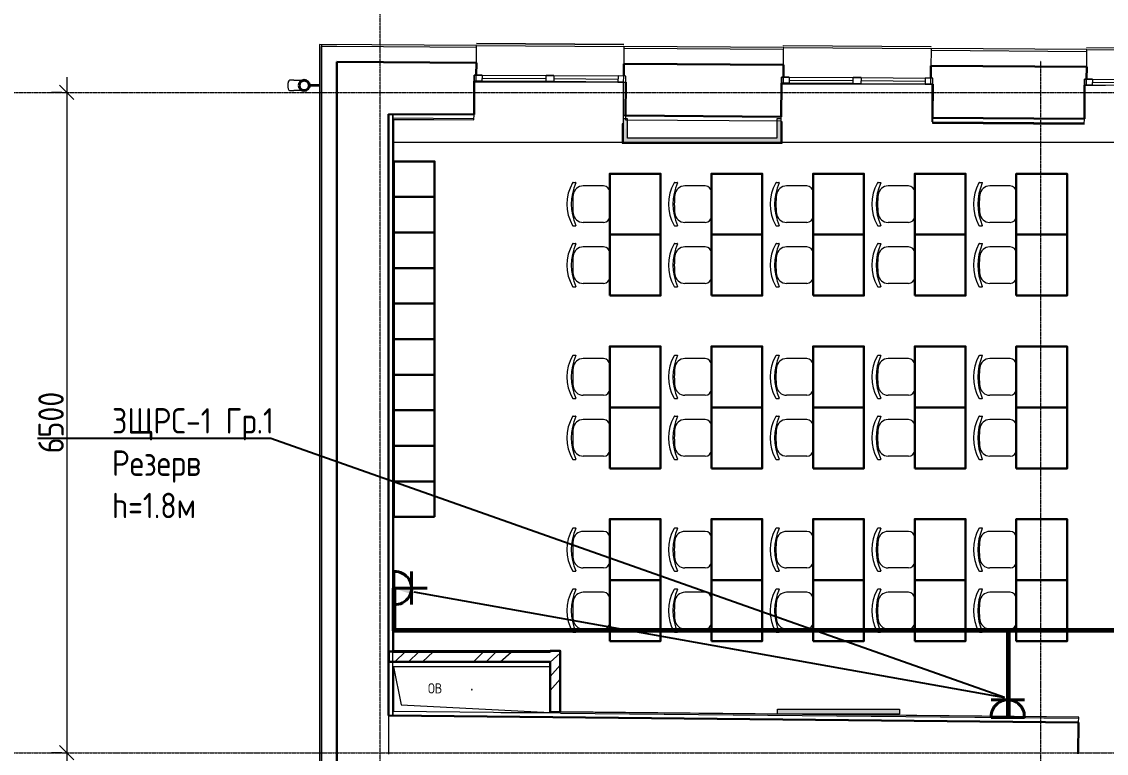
# Model space of a CAD drawing. Header units: millimetres. Extents: x -32 to 417638015, y -35 to 175284279.
# Drawn here: x 417121871 to 417132542, y 175268239 to 175275440 of the extents above; entities that cross this region are included whole.
import ezdxf
from ezdxf import colors
from ezdxf.entities.mleader import LeaderData, LeaderLine
from ezdxf.math import Vec2, Vec3

# ---------------------------------------------------------------- set-up
doc = ezdxf.new("R2010")
doc.units = ezdxf.units.MM
doc.linetypes.add('ADSK_Линия сетки', pattern=[25, 20, -2.5, 0, -2.5])
for name, color, linetype, lineweight in [('_ Окна', 7, 'Continuous', 9), ('_ЭМ_гофра', 5, 'Continuous', 60), ('_ЭМ_ТХобщее_слой', 7, 'Continuous', 30), ('Аннотация', 7, 'Continuous', 18), ('Обобщенные модели', 7, 'Continuous', 18), ('Окна', 7, 'Continuous', 9), ('Оси', 253, 'Continuous', 9), ('Перекрытие', 7, 'Continuous', 18), ('Размеры', 7, 'Continuous', 9), ('Стены внутренние', 7, 'Continuous', 18), ('Стены наружные', 7, 'Continuous', 18), ('Стены несущие', 7, 'Continuous', 30), ('Стены отделка', 7, 'Continuous', 30), ('Стены штриховка', 7, 'Continuous', 9), ('ТХ', 5, 'Continuous', 0), ('ШТРИХОВКА', 252, 'Continuous', 15), ('ЭМ', 5, 'Continuous', 40)]:
    doc.layers.add(name, color=color, linetype=linetype, lineweight=lineweight)
doc.layers.add('_ЭМ_Надписи', color=7, linetype='Continuous')
doc.layers.add('ЭОМ_Лотки рабочие', color=5, linetype='Continuous')
doc.styles.add('GOST Common_1', font='GOST_Common.ttf', dxfattribs={"width": 0.9, "height": 250})
doc.styles.add('GOST Common_4', font='GOST_Common.ttf', dxfattribs={"width": 0.9, "height": 199.9999999999999})
doc.styles.add('ЭОМ', font='isocpeur.ttf', dxfattribs={"width": 0.85, "height": 250})
doc.dimstyles.new('ADSK_Основной_2_5_мм', dxfattribs={"dimscale": 304.8, "dimtxt": 251.4287490705518, "dimasz": 0.4639107611548557, "dimexe": 0.4921259842519685, "dimexo": 0.4921259842519685, "dimgap": 0.09842519685039369, "dimtad": 1, "dimrnd": 0.01, "dimdsep": 46, "dimtxsty": 'GOST Common_1', "dimblk1": 'OBLIQUE', "dimblk2": 'OBLIQUE', "dimsah": 1, "dimcen": 0.09, "dimdle": 0.4921259842519685, "dimazin": 2, "dimtfac": 1, "dimtdec": 4, "dimtix": 1, "dimtmove": 0, "dimatfit": 3, "dimfxl": 1, "dimtvp": 1, "dimtolj": 1, "dimtzin": 0, "dimlwd": 20, "dimlwe": 20, "dimarcsym": 2})
pattern_1 = [(45, (507.3426762534655, 158.9018102923892), (-381.6608851454391, 381.6608851454391), []), (45, (642.280676253431, 158.9018102923892), (0, 763.3217702908781), []), (45, (372.4046762534417, 158.9018102923892), (0, 763.3217702908781), [])]

# ---------------------------------------------------------------- blocks, each defined once
blk = doc.blocks.new('_Oblique')
at = {"color": 0, "linetype": 'ByBlock', "lineweight": -2}
blk.add_line((-0.5, -0.5), (0.5, 0.5), dxfattribs=at)
blk = doc.blocks.new('*D204')
at = {"layer": 'Defpoints', "color": 0, "transparency": 16777216}
for p in [(-8976.636025933029, 43203.90181029202), (-9076.620924792747, 36703.90181029201), (-8976.636025933029, 36703.90181029201)]:
    blk.add_point(p, dxfattribs=at)
at = {"layer": 'Размеры', "color": 0, "lineweight": 20, "transparency": 16777216}
for p, q in [((-9076.620924792749, 43353.90181029202), (-9076.620924792747, 36553.90181029201)), ((-9126.636025933029, 43203.90181029202), (-9226.620924792749, 43203.90181029202)), ((-9126.636025933029, 36703.90181029201), (-9226.620924792747, 36703.90181029201))]:
    blk.add_line(p, q, dxfattribs=at)
at = {"layer": 'Размеры', "color": 0, "lineweight": 20, "transparency": 16777216, "xscale": 141.4, "yscale": 141.4, "zscale": 141.4}
for p, rotation in [((-9076.620924792749, 43203.90181029202), 90), ((-9076.620924792747, 36703.90181029201), 270)]:
    blk.add_blockref('_Oblique', p, dxfattribs=dict(at, rotation=rotation))
at = {"layer": 'Размеры', "color": 0, "lineweight": 20, "transparency": 16777216, "insert": (-9231.620924792736, 39953.90181029201), "char_height": 250, "width": 756.8431497445762, "attachment_point": 5, "rotation": 90, "style": 'GOST Common_1'}
blk.add_mtext('\\A1;6500', dxfattribs=at)
blk = doc.blocks.new('*D205')
at = {"layer": 'Defpoints', "color": 0, "transparency": 16777216}
for p in [(-8976.636025933029, 36703.90181029201), (-9076.620924792805, 20403.90181029199), (-8976.636025933087, 20403.90181029199)]:
    blk.add_point(p, dxfattribs=at)
at = {"layer": 'Размеры', "color": 0, "lineweight": 20, "transparency": 16777216}
for p, q in [((-9076.62092479281, 36853.90181029201), (-9076.620924792805, 20253.90181029199)), ((-9126.636025933029, 36703.90181029201), (-9226.62092479281, 36703.90181029201)), ((-9126.636025933087, 20403.90181029199), (-9226.620924792805, 20403.90181029199))]:
    blk.add_line(p, q, dxfattribs=at)
at = {"layer": 'Размеры', "color": 0, "lineweight": 20, "transparency": 16777216, "xscale": 141.4, "yscale": 141.4, "zscale": 141.4}
for p, rotation in [((-9076.62092479281, 36703.90181029201), 90), ((-9076.620924792805, 20403.90181029199), 270)]:
    blk.add_blockref('_Oblique', p, dxfattribs=dict(at, rotation=rotation))
at = {"layer": 'Размеры', "color": 0, "lineweight": 20, "transparency": 16777216, "insert": (-9231.620924792798, 28553.901810292), "char_height": 250, "width": 889.8020814564612, "attachment_point": 5, "rotation": 90, "style": 'GOST Common_1'}
blk.add_mtext('\\A1;16300', dxfattribs=at)
blk = doc.blocks.new('Стул ученич штабелир №5-7')
at = {"color": 0, "linetype": 'ByBlock', "lineweight": -2}
for p, q in [((-120.064222017827, -6.874120663269423e-05), (120.064222017827, 6.874120663269423e-05)), ((-120.0642220180016, -6.874130849610083e-05), (120.0642220177106, 6.874110476928763e-05)), ((-179.935777982173, -59.99993125879337), (-179.935777982173, -260.3112319844695)), ((-179.9357779823476, -59.99993125888795), (-179.9357779823476, -260.3112319845714)), ((180.064222017827, -59.99993125879337), (180.064222017827, -260.3112319844695)), ((180.0642220177106, -59.99993125888795), (180.0642220177106, -260.3112319845714)), ((-213.4357779821148, -359.0004116515302), (-213.4357779821148, -337.3406056039639)), ((-213.4357779822894, -359.0004116516247), (-213.4357779822894, -337.3406056040585)), ((213.564222017827, -359.0004116515302), (213.564222017827, -337.3406056039639)), ((213.5642220176524, -359.0004116516247), (213.5642220176524, -337.3406056040585))]:
    blk.add_line(p, q, dxfattribs=at)
for centre, radius, start, end in [((-119.9357779822312, -59.99993125879337), 60.00000000000227, 90, 180), ((-119.9357779823476, -59.99993125885157), 59.99999999995964, 90, 180), ((120.0642220178852, -59.99993125879337), 60.00000000000227, 0, 90), ((120.0642220177106, -59.99993125885157), 59.99999999995964, 0, 90), ((-79.93577798217302, -260.3112319844549), 100.0000000000176, 180, 264.2584419996841), ((-79.93577798234764, -260.3112319845568), 100.0000000000176, 180, 264.2584419996841), ((80.06422201782698, -260.3112319844549), 100.0000000000176, 275.7415580003159, 0), ((80.06422201765236, -260.3112319845568), 100.0000000000176, 275.7415580003159, 0), ((-210.435777982173, -337.3406056039494), 2.999999999983853, 63.89783268162118, 180), ((-210.4357779823476, -337.340605604044), 2.999999999983853, 63.89783268162118, 180), ((-203.435777982173, -359.0004116515447), 9.999999999989248, 180, 238.068250632605), ((-203.4357779823476, -359.0004116516466), 9.999999999989248, 180, 238.068250632605), ((0.06422201782697812, 142.3201924452005), 520.8201237039044, 246.3195110063149, 293.6804889936851), ((0.06422201765235513, 142.3201924450987), 520.8201237039044, 246.3195110063149, 293.6804889936851), ((0.06422201782697812, 9.04909030158342), 430.5490215606072, 240.9916647866204, 299.0083352133797), ((0.06422201765235513, 9.049090301488832), 430.5490215606072, 240.9916647866204, 299.0083352133797), ((0.06422201782697812, 435.5341415462426), 800.3966485555333, 263.2469772545854, 276.7530227454146), ((0.06422201765235513, 435.5341415461407), 800.3966485555333, 263.2469772545854, 276.7530227454146), ((203.564222017827, -359.0004116515447), 9.999999999989248, 301.931749367395, 0), ((203.5642220176524, -359.0004116516466), 9.999999999989248, 301.931749367395, 0), ((210.564222017827, -337.3406056039494), 2.999999999983853, 0, 116.1021673183788), ((210.5642220176524, -337.340605604044), 2.999999999983853, 0, 116.1021673183788)]:
    blk.add_arc(centre, radius, start, end, dxfattribs=at)
blk = doc.blocks.new('ТХ 3 этаж')
at = {"lineweight": 0}
h = blk.add_hatch(color=8, dxfattribs=at)
h.dxf.hatch_style = 1
h.paths.add_polyline_path([(6126.180220276059, 37015.87015371228), (6126.180220276059, 36965.87015371228), (4926.180220276059, 36965.87015371228), (4926.180220276059, 37015.87015371228)])
at = {"color": 8}
for points in [[(3276.180220276059, 41684.65190903097), (3276.180220276059, 42284.65190903097), (3776.180220276176, 42284.65190903097), (3776.180220276176, 41684.65190903097)], [(4276.180220276059, 41684.65190903097), (4276.180220276059, 42284.65190903097), (4776.180220276176, 42284.65190903097), (4776.180220276176, 41684.65190903097)], [(5276.180220276059, 41684.65190903097), (5276.180220276059, 42284.65190903097), (5776.180220276176, 42284.65190903097), (5776.180220276176, 41684.65190903097)], [(6276.180220276525, 41684.65190903097), (6276.180220276525, 42284.65190903097), (6776.180220276641, 42284.65190903097), (6776.180220276641, 41684.65190903097)], [(7276.180220276525, 41684.65190903097), (7276.180220276525, 42284.65190903097), (7776.180220276641, 42284.65190903097), (7776.180220276641, 41684.65190903097)], [(3276.180220276059, 41084.65190903051), (3276.180220276059, 41684.65190903051), (3776.180220276176, 41684.65190903051), (3776.180220276176, 41084.65190903051)], [(4276.180220276059, 41084.65190903051), (4276.180220276059, 41684.65190903051), (4776.180220276176, 41684.65190903051), (4776.180220276176, 41084.65190903051)], [(5276.180220276059, 41084.65190903051), (5276.180220276059, 41684.65190903051), (5776.180220276176, 41684.65190903051), (5776.180220276176, 41084.65190903051)], [(6276.180220276525, 41084.65190903051), (6276.180220276525, 41684.65190903051), (6776.180220276641, 41684.65190903051), (6776.180220276641, 41084.65190903051)], [(7276.180220276525, 41084.65190903051), (7276.180220276525, 41684.65190903051), (7776.180220276641, 41684.65190903051), (7776.180220276641, 41084.65190903051)], [(3276.180220276059, 39984.65190903051), (3276.180220276059, 40584.65190903051), (3776.180220276176, 40584.65190903051), (3776.180220276176, 39984.65190903051)], [(4276.180220276059, 39984.65190903051), (4276.180220276059, 40584.65190903051), (4776.180220276176, 40584.65190903051), (4776.180220276176, 39984.65190903051)], [(5276.180220276059, 39984.65190903051), (5276.180220276059, 40584.65190903051), (5776.180220276176, 40584.65190903051), (5776.180220276176, 39984.65190903051)], [(6276.180220276525, 39984.65190903051), (6276.180220276525, 40584.65190903051), (6776.180220276641, 40584.65190903051), (6776.180220276641, 39984.65190903051)], [(7276.180220276525, 39984.65190903051), (7276.180220276525, 40584.65190903051), (7776.180220276641, 40584.65190903051), (7776.180220276641, 39984.65190903051)], [(3276.180220276059, 39384.65190903004), (3276.180220276059, 39984.65190903004), (3776.180220276176, 39984.65190903004), (3776.180220276176, 39384.65190903004)], [(4276.180220276059, 39384.65190903004), (4276.180220276059, 39984.65190903004), (4776.180220276176, 39984.65190903004), (4776.180220276176, 39384.65190903004)], [(5276.180220276059, 39384.65190903004), (5276.180220276059, 39984.65190903004), (5776.180220276176, 39984.65190903004), (5776.180220276176, 39384.65190903004)], [(6276.180220276525, 39384.65190903004), (6276.180220276525, 39984.65190903004), (6776.180220276641, 39984.65190903004), (6776.180220276641, 39384.65190903004)], [(7276.180220276525, 39384.65190903004), (7276.180220276525, 39984.65190903004), (7776.180220276641, 39984.65190903004), (7776.180220276641, 39384.65190903004)], [(3276.180220276059, 38284.65190903004), (3276.180220276059, 38884.65190903004), (3776.180220276176, 38884.65190903004), (3776.180220276176, 38284.65190903004)], [(4276.180220276059, 38284.65190903004), (4276.180220276059, 38884.65190903004), (4776.180220276176, 38884.65190903004), (4776.180220276176, 38284.65190903004)], [(5276.180220276059, 38284.65190903004), (5276.180220276059, 38884.65190903004), (5776.180220276176, 38884.65190903004), (5776.180220276176, 38284.65190903004)], [(6276.180220276525, 38284.65190903004), (6276.180220276525, 38884.65190903004), (6776.180220276641, 38884.65190903004), (6776.180220276641, 38284.65190903004)], [(7276.180220276525, 38284.65190903004), (7276.180220276525, 38884.65190903004), (7776.180220276641, 38884.65190903004), (7776.180220276641, 38284.65190903004)], [(3276.180220276059, 37684.65190902958), (3276.180220276059, 38284.65190902958), (3776.180220276176, 38284.65190902958), (3776.180220276176, 37684.65190902958)], [(4276.180220276059, 37684.65190902958), (4276.180220276059, 38284.65190902958), (4776.180220276176, 38284.65190902958), (4776.180220276176, 37684.65190902958)], [(5276.180220276059, 37684.65190902958), (5276.180220276059, 38284.65190902958), (5776.180220276176, 38284.65190902958), (5776.180220276176, 37684.65190902958)], [(6276.180220276525, 37684.65190902958), (6276.180220276525, 38284.65190902958), (6776.180220276641, 38284.65190902958), (6776.180220276641, 37684.65190902958)], [(7276.180220276525, 37684.65190902958), (7276.180220276525, 38284.65190902958), (7776.180220276641, 38284.65190902958), (7776.180220276641, 37684.65190902958)]]:
    blk.add_lwpolyline(points, close=True, dxfattribs=at)
for points in [[(1552.450251941103, 41705.80376737192), (1552.450251941103, 42055.80376737192), (1152.450251941103, 42055.80376737192), (1152.450251941103, 41705.80376737192), (1552.450251941103, 41705.80376737192)], [(1552.450251941103, 41355.80376737192), (1552.450251941103, 41705.80376737192), (1152.450251941103, 41705.80376737192), (1152.450251941103, 41355.80376737192), (1552.450251941103, 41355.80376737192)], [(1552.450251941103, 41005.80376737192), (1552.450251941103, 41355.80376737192), (1152.450251941103, 41355.80376737192), (1152.450251941103, 41005.80376737192), (1552.450251941103, 41005.80376737192)], [(1552.450251941103, 40655.80376737192), (1552.450251941103, 41005.80376737192), (1152.450251941103, 41005.80376737192), (1152.450251941103, 40655.80376737192), (1552.450251941103, 40655.80376737192)], [(1552.450251941103, 40305.80376737192), (1552.450251941103, 40655.80376737192), (1152.450251941103, 40655.80376737192), (1152.450251941103, 40305.80376737192), (1552.450251941103, 40305.80376737192)], [(1552.450251941103, 39955.80376737192), (1552.450251941103, 40305.80376737192), (1152.450251941103, 40305.80376737192), (1152.450251941103, 39955.80376737192), (1552.450251941103, 39955.80376737192)], [(1552.450251941103, 39605.80376737192), (1552.450251941103, 39955.80376737192), (1152.450251941103, 39955.80376737192), (1152.450251941103, 39605.80376737192), (1552.450251941103, 39605.80376737192)], [(1552.450251941103, 39255.80376737192), (1552.450251941103, 39605.80376737192), (1152.450251941103, 39605.80376737192), (1152.450251941103, 39255.80376737192), (1552.450251941103, 39255.80376737192)], [(1552.450251941103, 38905.80376737192), (1552.450251941103, 39255.80376737192), (1152.450251941103, 39255.80376737192), (1152.450251941103, 38905.80376737192), (1552.450251941103, 38905.80376737192)]]:
    blk.add_lwpolyline(points, dxfattribs=at)
at = {"color": 8, "lineweight": 0}
blk.add_lwpolyline([(6126.180220276059, 37015.87015371228), (6126.180220276059, 36965.87015371228), (4926.180220276059, 36965.87015371228), (4926.180220276059, 37015.87015371228), (6126.180220276059, 37015.87015371228)], dxfattribs=at)
at = {"layer": 'ТХ', "color": 8, "lineweight": 0, "rotation": 270}
for p in [(3276.180220276059, 41984.65190903097), (4276.180220276059, 41984.65190903097), (5276.180220276525, 41984.65190903097), (6276.180220276525, 41984.65190903097), (7276.180220276525, 41984.65190903097), (3276.180220276059, 41384.65190903051), (4276.180220276059, 41384.65190903051), (5276.180220276525, 41384.65190903051), (6276.180220276525, 41384.65190903051), (7276.180220276525, 41384.65190903051), (3276.180220276059, 40284.65190903051), (4276.180220276059, 40284.65190903051), (5276.180220276525, 40284.65190903051), (6276.180220276525, 40284.65190903051), (7276.180220276525, 40284.65190903051), (3276.180220276059, 39684.65190903004), (4276.180220276059, 39684.65190903004), (5276.180220276525, 39684.65190903004), (6276.180220276525, 39684.65190903004), (7276.180220276525, 39684.65190903004), (3276.180220276059, 38584.65190903004), (4276.180220276059, 38584.65190903004), (5276.180220276525, 38584.65190903004), (6276.180220276525, 38584.65190903004), (7276.180220276525, 38584.65190903004), (3276.180220276059, 37984.65190902911), (4276.180220276059, 37984.65190902911), (5276.180220276525, 37984.65190902911), (6276.180220276525, 37984.65190902911), (7276.180220276525, 37984.65190902911)]:
    blk.add_blockref('Стул ученич штабелир №5-7', p, dxfattribs=at)
blk = doc.blocks.new('_ЭМ_ТХ2_3 этаж_нов')
at = {"lineweight": 0}
h = blk.add_hatch(color=8, dxfattribs=at)
h.dxf.hatch_style = 1
h.paths.add_polyline_path([(5108.376937113761, 36980.51052176907), (5108.376937113761, 36930.51052176907), (3908.376937113761, 36930.51052176907), (3908.376937113761, 36980.51052176907)])
at = {"color": 8}
for points in [[(534.6469687788074, 42020.44413542872), (534.6469687788076, 42370.44413542872), (134.6469687788076, 42370.44413542872), (134.6469687788073, 42020.44413542872), (534.6469687788074, 42020.44413542872)], [(534.646968778807, 41670.44413542872), (534.6469687788074, 42020.44413542872), (134.6469687788073, 42020.44413542872), (134.646968778807, 41670.44413542872), (534.646968778807, 41670.44413542872)], [(534.6469687788068, 41320.44413542872), (534.646968778807, 41670.44413542872), (134.646968778807, 41670.44413542872), (134.6469687788068, 41320.44413542872), (534.6469687788068, 41320.44413542872)], [(534.6469687788065, 40970.44413542872), (534.6469687788068, 41320.44413542872), (134.6469687788068, 41320.44413542872), (134.6469687788065, 40970.44413542872), (534.6469687788065, 40970.44413542872)], [(534.6469687788062, 40620.44413542872), (534.6469687788065, 40970.44413542872), (134.6469687788065, 40970.44413542872), (134.6469687788062, 40620.44413542872), (534.6469687788062, 40620.44413542872)], [(534.646968778806, 40270.44413542872), (534.6469687788062, 40620.44413542872), (134.6469687788062, 40620.44413542872), (134.646968778806, 40270.44413542872), (534.646968778806, 40270.44413542872)], [(534.6469687788057, 39920.44413542872), (534.646968778806, 40270.44413542872), (134.646968778806, 40270.44413542872), (134.6469687788057, 39920.44413542872), (534.6469687788057, 39920.44413542872)], [(534.6469687788054, 39570.44413542872), (534.6469687788057, 39920.44413542872), (134.6469687788057, 39920.44413542872), (134.6469687788054, 39570.44413542872), (534.6469687788054, 39570.44413542872)], [(534.6469687788051, 39220.44413542872), (534.6469687788054, 39570.44413542872), (134.6469687788054, 39570.44413542872), (134.6469687788052, 39220.44413542872), (534.6469687788051, 39220.44413542872)], [(534.6469687788049, 38870.44413542872), (534.6469687788051, 39220.44413542872), (134.6469687788052, 39220.44413542872), (134.6469687788049, 38870.44413542872), (534.6469687788049, 38870.44413542872)]]:
    blk.add_lwpolyline(points, dxfattribs=at)
for points in [[(2258.376937113761, 41649.29227708775), (2258.376937113761, 42249.29227708775), (2758.376937113862, 42249.29227708775), (2758.376937113862, 41649.29227708775)], [(3258.376937113761, 41649.29227708775), (3258.376937113761, 42249.29227708775), (3758.376937113862, 42249.29227708775), (3758.376937113862, 41649.29227708775)], [(4258.376937113761, 41649.29227708775), (4258.376937113761, 42249.29227708775), (4758.376937113862, 42249.29227708775), (4758.376937113862, 41649.29227708775)], [(5258.376937114226, 41649.29227708775), (5258.376937114226, 42249.29227708775), (5758.376937114328, 42249.29227708775), (5758.376937114328, 41649.29227708775)], [(6258.376937114226, 41649.29227708775), (6258.376937114226, 42249.29227708775), (6758.376937114328, 42249.29227708775), (6758.376937114328, 41649.29227708775)], [(2258.376937113761, 41049.29227708728), (2258.376937113761, 41649.29227708728), (2758.376937113862, 41649.29227708728), (2758.376937113862, 41049.29227708728)], [(3258.376937113761, 41049.29227708728), (3258.376937113761, 41649.29227708728), (3758.376937113862, 41649.29227708728), (3758.376937113862, 41049.29227708728)], [(4258.376937113761, 41049.29227708728), (4258.376937113761, 41649.29227708728), (4758.376937113862, 41649.29227708728), (4758.376937113862, 41049.29227708728)], [(5258.376937114226, 41049.29227708728), (5258.376937114226, 41649.29227708728), (5758.376937114328, 41649.29227708728), (5758.376937114328, 41049.29227708728)], [(6258.376937114226, 41049.29227708728), (6258.376937114226, 41649.29227708728), (6758.376937114328, 41649.29227708728), (6758.376937114328, 41049.29227708728)], [(2258.376937113761, 39949.29227708728), (2258.376937113761, 40549.29227708728), (2758.376937113862, 40549.29227708728), (2758.376937113862, 39949.29227708728)], [(3258.376937113761, 39949.29227708728), (3258.376937113761, 40549.29227708728), (3758.376937113862, 40549.29227708728), (3758.376937113862, 39949.29227708728)], [(4258.376937113761, 39949.29227708728), (4258.376937113761, 40549.29227708728), (4758.376937113862, 40549.29227708728), (4758.376937113862, 39949.29227708728)], [(5258.376937114226, 39949.29227708728), (5258.376937114226, 40549.29227708728), (5758.376937114328, 40549.29227708728), (5758.376937114328, 39949.29227708728)], [(6258.376937114226, 39949.29227708728), (6258.376937114226, 40549.29227708728), (6758.376937114328, 40549.29227708728), (6758.376937114328, 39949.29227708728)], [(2258.376937113761, 39349.29227708682), (2258.376937113761, 39949.29227708682), (2758.376937113862, 39949.29227708682), (2758.376937113862, 39349.29227708682)], [(3258.376937113761, 39349.29227708682), (3258.376937113761, 39949.29227708682), (3758.376937113862, 39949.29227708682), (3758.376937113862, 39349.29227708682)], [(4258.376937113761, 39349.29227708682), (4258.376937113761, 39949.29227708682), (4758.376937113862, 39949.29227708682), (4758.376937113862, 39349.29227708682)], [(5258.376937114226, 39349.29227708682), (5258.376937114226, 39949.29227708682), (5758.376937114328, 39949.29227708682), (5758.376937114328, 39349.29227708682)], [(6258.376937114226, 39349.29227708682), (6258.376937114226, 39949.29227708682), (6758.376937114328, 39949.29227708682), (6758.376937114328, 39349.29227708682)], [(2258.376937113761, 38249.29227708682), (2258.376937113761, 38849.29227708682), (2758.376937113862, 38849.29227708682), (2758.376937113862, 38249.29227708682)], [(3258.376937113761, 38249.29227708682), (3258.376937113761, 38849.29227708682), (3758.376937113862, 38849.29227708682), (3758.376937113862, 38249.29227708682)], [(4258.376937113761, 38249.29227708682), (4258.376937113761, 38849.29227708682), (4758.376937113862, 38849.29227708682), (4758.376937113862, 38249.29227708682)], [(5258.376937114226, 38249.29227708682), (5258.376937114226, 38849.29227708682), (5758.376937114328, 38849.29227708682), (5758.376937114328, 38249.29227708682)], [(6258.376937114226, 38249.29227708682), (6258.376937114226, 38849.29227708682), (6758.376937114328, 38849.29227708682), (6758.376937114328, 38249.29227708682)], [(2258.376937113761, 37649.29227708635), (2258.376937113761, 38249.29227708635), (2758.376937113862, 38249.29227708635), (2758.376937113862, 37649.29227708635)], [(3258.376937113761, 37649.29227708635), (3258.376937113761, 38249.29227708635), (3758.376937113862, 38249.29227708635), (3758.376937113862, 37649.29227708635)], [(4258.376937113761, 37649.29227708635), (4258.376937113761, 38249.29227708635), (4758.376937113862, 38249.29227708635), (4758.376937113862, 37649.29227708635)], [(5258.376937114226, 37649.29227708635), (5258.376937114226, 38249.29227708635), (5758.376937114328, 38249.29227708635), (5758.376937114328, 37649.29227708635)], [(6258.376937114226, 37649.29227708635), (6258.376937114226, 38249.29227708635), (6758.376937114328, 38249.29227708635), (6758.376937114328, 37649.29227708635)]]:
    blk.add_lwpolyline(points, close=True, dxfattribs=at)
at = {"color": 8, "lineweight": 0}
blk.add_lwpolyline([(5108.376937113761, 36980.51052176907), (5108.376937113761, 36930.51052176907), (3908.376937113761, 36930.51052176907), (3908.376937113761, 36980.51052176907), (5108.376937113761, 36980.51052176907)], dxfattribs=at)
at = {"layer": 'ТХ', "color": 8, "lineweight": 0, "rotation": 270}
for p in [(2258.376937113761, 41949.29227708775), (3258.376937113761, 41949.29227708775), (4258.376937114226, 41949.29227708775), (5258.376937114226, 41949.29227708775), (6258.376937114226, 41949.29227708775), (2258.376937113761, 41349.29227708728), (3258.376937113761, 41349.29227708728), (4258.376937114226, 41349.29227708728), (5258.376937114226, 41349.29227708728), (6258.376937114226, 41349.29227708728), (2258.376937113761, 40249.29227708728), (3258.376937113761, 40249.29227708728), (4258.376937114226, 40249.29227708728), (5258.376937114226, 40249.29227708728), (6258.376937114226, 40249.29227708728), (2258.376937113761, 39649.29227708682), (3258.376937113761, 39649.29227708682), (4258.376937114226, 39649.29227708682), (5258.376937114226, 39649.29227708682), (6258.376937114226, 39649.29227708682), (2258.376937113761, 38549.29227708682), (3258.376937113761, 38549.29227708682), (4258.376937114226, 38549.29227708682), (5258.376937114226, 38549.29227708682), (6258.376937114226, 38549.29227708682), (2258.376937113761, 37949.29227708589), (3258.376937113761, 37949.29227708589), (4258.376937114226, 37949.29227708589), (5258.376937114226, 37949.29227708589), (6258.376937114226, 37949.29227708589)]:
    blk.add_blockref('Стул ученич штабелир №5-7', p, dxfattribs=at)
blk = doc.blocks.new('1м розетка IP20')
at = {"layer": 'ЭМ', "color": 5}
for p, q in [((-10.46755168188247, 162.7321568910265), (-10.46755168192612, -162.7321568912412)), ((163.0684657593665, 162.7321568816078), (163.0684657593374, -162.7321569010965)), ((-10.46755168189702, -1.091393642127514e-10), (315.4856732268672, -3.637978807091713e-11))]:
    blk.add_line(p, q, dxfattribs=at)
blk.add_arc((0, 0), 163.0684657580474, 266.3195877734414, 93.6804122265587, dxfattribs=at)
blk = doc.blocks.new('План 3 этажа')
at = {"layer": 'Стены внутренние'}
h = blk.add_hatch(color=8, dxfattribs=at)
h.paths.add_polyline_path([(-3580.273709616333, 42943.80687776914), (-3599.354288516974, 42943.80687776914), (-3598.897832749586, 42754.28169601309), (-3580.273709616333, 42754.28169601309), (-3580.273709616333, 42934.72432414121)])
h.paths.add_polyline_path([(-3579.54236579634, 42754.28169601309), (-3559.354288516974, 42754.28169601309), (-3559.354288516974, 42934.37455955223), (-3579.54236579634, 42934.51034944746), (-3580.273709616333, 42754.28169601309)])
for points in [[(-2050.813125811692, 42714.28169601309), (-2050.813125811692, 42924.22774648014), (-2090.813125811692, 42924.21942038219), (-2090.813125811692, 42714.28169601309), (-2064.032005494984, 42714.28169601309)], [(-2590.095040394343, 42714.28169601309), (-2090.813125811692, 42714.28169601309), (-2090.813125811692, 42754.28169601309), (-3599.354288516974, 42754.28169601309), (-3599.354288516974, 42714.28169601309), (-3576.654397306673, 42714.28169601309)]]:
    blk.add_hatch(color=8, dxfattribs=at).paths.add_polyline_path(points)
at = {"layer": 'Стены внутренние', "lineweight": 9}
h = blk.add_hatch(dxfattribs=at)
h.set_pattern_fill('FP_1', color=8, style=0, pattern_type=2)
h.set_pattern_definition(pattern_1)
h.paths.add_polyline_path([(-5861.88274651207, 37599.54139912978), (-4321.88274651207, 37599.54139912978), (-4321.882746512652, 37693.54139912978), (-5870.445001929358, 37699.39607684402), (-5870.445001929358, 37599.54139912978)])
h = blk.add_hatch(dxfattribs=at)
h.set_pattern_fill('FP_1', color=8, style=0, pattern_type=2)
h.set_pattern_definition(pattern_1)
h.paths.add_polyline_path([(-4321.88274651207, 37103.14474203102), (-4221.88274651207, 37103.14474203102), (-4221.88274651207, 37705.54139912978), (-4321.88274651207, 37705.54139912978), (-4321.88274651207, 37110.12849616224)])
at = {"color": 8}
blk.add_lwpolyline([(-5458.445001929504, 42174.34594572071), (-5458.445001929504, 42524.34594572071), (-5858.445001929504, 42524.34594572071), (-5858.445001929504, 42174.34594572071), (-5458.445001929504, 42174.34594572071)], dxfattribs=at)
at = {"layer": '_ Окна', "color": 8, "lineweight": 18}
for p, q in [((-5068.023723358468, 43314.53880580065), (-5067.620773018683, 43374.53745271059)), ((-5067.620773018683, 43374.53745271059), (-4991.622486932759, 43374.02704894686)), ((-4991.622486932759, 43374.02704894686), (-4992.025437272544, 43314.02840203692)), ((-4361.039667269674, 43309.79070763018), (-4360.636716929889, 43369.78935454012)), ((-4360.636716929889, 43369.78935454012), (-4284.638430843965, 43369.27895077639)), ((-4284.638430843965, 43369.27895077639), (-4285.041381183751, 43309.28030386645)), ((-3653.652660841095, 43365.04125636964), (-3654.05561118088, 43305.0426094597)), ((-3577.654374755171, 43364.53085260592), (-3653.652660841095, 43365.04125636964)), ((-3578.057325094957, 43304.53220569597), (-3577.654374755171, 43364.53085260592)), ((-2046.090172029572, 43294.24352892305), (-2045.687221689786, 43354.24217583299)), ((-2045.687221689786, 43354.24217583299), (-1969.688935603862, 43353.73177206926)), ((-1969.688935603862, 43353.73177206926), (-1970.091885943647, 43293.73312515932)), ((-1339.106115940777, 43289.49543075258), (-1338.703165600992, 43349.49407766252)), ((-1338.703165600992, 43349.49407766252), (-1262.704879515068, 43348.98367389879)), ((-1262.704879515068, 43348.98367389879), (-1263.107829854853, 43288.98502698885)), ((-631.7191095121974, 43344.74597949204), (-632.1220598519831, 43284.7473325821)), ((-555.7208234262741, 43344.23557572831), (-631.7191095121974, 43344.74597949204)), ((-556.1237737660598, 43284.23692881837), (-555.7208234262741, 43344.23557572831)), ((936.8471724559147, 43274.21015019829), (937.2501227957003, 43334.20879710823)), ((937.2501227957003, 43334.20879710823), (1013.248408881625, 43333.6983933445)), ((1013.248408881625, 43333.6983933445), (1012.845458541839, 43273.69974643456)), ((-4992.025437272544, 43314.02840203692), (-5068.023723358468, 43314.53880580065)), ((-4285.041381183751, 43309.28030386645), (-4361.039667269674, 43309.79070763018)), ((-3654.05561118088, 43305.0426094597), (-3578.057325094957, 43304.53220569597)), ((-1970.091885943647, 43293.73312515932), (-2046.090172029572, 43294.24352892305)), ((-1263.107829854853, 43288.98502698885), (-1339.106115940777, 43289.49543075258)), ((-632.1220598519831, 43284.7473325821), (-556.1237737660598, 43284.23692881837)), ((1012.845458541839, 43273.69974643456), (936.8471724559147, 43274.21015019829))]:
    blk.add_line(p, q, dxfattribs=at)
at = {"layer": '_ Окна', "color": 8}
for p, q in [((-5048.024174388488, 43314.40448902072), (-5047.621224048703, 43374.40313593066)), ((-4991.823962102651, 43344.02772549189), (-4360.838192099782, 43339.79003108514)), ((-4284.839906013857, 43339.27962732141), (-3653.854136010987, 43335.04193291467)), ((-3598.056874064936, 43304.66652247591), (-3597.65392372515, 43364.66516938584)), ((-2026.090623059592, 43294.10921214312), (-2025.687672719806, 43354.10785905306)), ((-576.123322736039, 43284.3712455983), (-575.7203723962533, 43344.36989250824)), ((956.846721425895, 43274.07583341836), (957.2496717656807, 43334.0744803283)), ((-1969.890410773754, 43323.73244861429), (-1338.904640770885, 43319.49475420754)), ((-1262.90635468496, 43318.98435044381), (-631.9205846820901, 43314.74665603707)), ((1013.046933711732, 43303.69906988953), (1644.032703714601, 43299.46137548278))]:
    blk.add_line(p, q, dxfattribs=at)
at = {"layer": 'Обобщенные модели', "color": 8}
for p, q in [((-6844.092452773065, 43322.33448882734), (-6886.596589744134, 43322.33448882734)), ((-6886.596589744134, 43222.33448882734), (-6844.092452773065, 43222.33448882734)), ((-6590.445001929309, 43277.33448882734), (-6689.586219301214, 43277.33448882734)), ((-6689.586219301214, 43267.33448882734), (-6590.445001929309, 43267.33448882734)), ((-4321.88274651207, 37549.54139912973), (-5861.882746512069, 37549.54139912973)), ((-5861.882746512069, 37549.54139912973), (-5861.882746512069, 37110.04828718148)), ((-5861.882746512069, 37549.54139912973), (-5786.882746512077, 37174.54139912973)), ((-4321.88274651207, 37549.54139912973), (-5861.882746512069, 37549.54139912973)), ((-5861.882746512069, 37549.54139912973), (-5861.882746512069, 37110.04828718148)), ((-5786.882746512077, 37174.54139912973), (-4321.88274651207, 37099.54139912973)), ((-4807.421658892054, 37099.54139912973), (-4321.88274651207, 37099.54139912973)), ((-4807.421658892054, 37099.54139912973), (-4321.88274651207, 37099.54139912973)), ((-4321.88274651207, 37099.54139912973), (-4321.88274651207, 37103.14474203098)), ((-4321.88274651207, 37099.54139912973), (-4321.88274651207, 37103.14474203098))]:
    blk.add_line(p, q, dxfattribs=at)
at = {"layer": 'Обобщенные модели', "color": 8, "flags": 128}
for points in [[(-6844.092452773065, 43322.33448882734), (-6838.424712339305, 43322.33448882734), (-6832.840193271822, 43322.33448882734), (-6827.347829609818, 43322.33448882734), (-6821.956407963514, 43322.33448882734), (-6816.674553457434, 43322.33448882734), (-6811.510715932053, 43322.33448882734), (-6806.473156425851, 43322.33448882734), (-6801.569933959418, 43322.33448882734), (-6796.808892642731, 43322.33448882734), (-6792.197649126265, 43322.33448882734), (-6787.743580415968, 43322.33448882734), (-6783.453812071622, 43322.33448882734), (-6779.33520680748, 43322.33448882734), (-6775.394353513373, 43322.33448882734), (-6771.637556713903, 43322.33448882734), (-6768.070826482542, 43322.33448882734), (-6764.699868826797, 43322.33448882734), (-6761.530076559816, 43322.33448882734), (-6758.566520673044, 43322.33448882734), (-6755.813942223706, 43322.33448882734), (-6753.461871494003, 43322.33448882734)], [(-6753.461871493999, 43222.33448882734), (-6754.732252446312, 43222.33448882734), (-6757.395763512413, 43222.33448882734), (-6760.272124977658, 43222.33448882734), (-6763.356735277293, 43222.33448882734), (-6766.644659692854, 43222.33448882734), (-6770.130638246663, 43222.33448882734), (-6773.809094116667, 43222.33448882734), (-6777.674142558171, 43222.33448882734), (-6781.719600318171, 43222.33448882734), (-6785.938995527231, 43222.33448882734), (-6790.325578053111, 43222.33448882734), (-6794.872330299519, 43222.33448882734), (-6799.571978432788, 43222.33448882734), (-6804.417004018438, 43222.33448882734), (-6809.399656049086, 43222.33448882734), (-6814.511963344389, 43222.33448882734), (-6819.745747303246, 43222.33448882734), (-6825.092634987799, 43222.33448882734), (-6830.544072518366, 43222.33448882734), (-6836.091338757806, 43222.33448882734), (-6841.725559263489, 43222.33448882734), (-6844.092452773065, 43222.33448882734)]]:
    blk.add_lwpolyline(points, dxfattribs=at)
at = {"layer": 'Обобщенные модели', "color": 8}
for centre, radius, start, end in [((-6740.445001929253, 43272.33448882729), 52.00000000000004, 0, 180), ((-6740.445001929253, 43272.33448882729), 52.00000000000004, 180, 0), ((-5091.88274651207, 37324.54139912973), 2.500000000000002, 0, 180), ((-5091.88274651207, 37324.54139912973), 2.500000000000003, 180, 0), ((-5091.88274651207, 37324.54139912973), 2.500000000000002, 195.0000000001958, 210.0000000000103), ((-5091.88274651207, 37324.54139912973), 2.499999999999998, 239.9999999999376, 0), ((-5091.88274651207, 37324.54139912973), 2.499999999999999, 0, 104.9999999999675)]:
    blk.add_arc(centre, radius, start, end, dxfattribs=at)
at = {"layer": 'Обобщенные модели', "color": 8, "lineweight": 40}
for radius, start, end in [(49.99999999999999, 0, 180), (49.99999999999997, 180, 0)]:
    blk.add_arc((-6740.445001929275, 43272.3344888272), radius, start, end, dxfattribs=at)
at = {"layer": 'Обобщенные модели', "color": 8}
for major_axis, ratio, start_param, end_param in [((8.040613248383166e-15, -50), 0.3090169943749482, 3.141592653589792, 4.712388980384689), ((-6.967499847537783e-14, -50.00000000000003), 0.3090169943749481, 4.712388980384695, 6.283185307179597)]:
    blk.add_ellipse((-6886.596589744124, 43272.33448882729), major_axis=major_axis, ratio=ratio, start_param=start_param, end_param=end_param, dxfattribs=at)
at = {"layer": 'Окна', "color": 8}
for p, q in [((-5067.620773018683, 43374.53745271059), (-5068.023723358468, 43314.53880580065)), ((-4991.622486932759, 43374.02704894686), (-5067.620773018683, 43374.53745271059)), ((-4991.622486932759, 43374.02704894686), (-4360.636716929889, 43369.78935454011)), ((-4284.638430843965, 43369.27895077639), (-4360.636716929889, 43369.78935454012)), ((-4284.638430843964, 43369.27895077638), (-3653.652660841094, 43365.04125636964)), ((-3577.654374755171, 43364.53085260592), (-3653.652660841095, 43365.04125636964)), ((-3578.057325094956, 43304.53220569597), (-3577.654374755171, 43364.53085260592)), ((-2045.687221689786, 43354.24217583299), (-2046.090172029572, 43294.24352892305)), ((-1969.688935603862, 43353.73177206926), (-2045.687221689786, 43354.24217583299)), ((-1969.688935603862, 43353.73177206926), (-1338.703165600992, 43349.49407766251)), ((-1262.704879515068, 43348.98367389879), (-1338.703165600992, 43349.49407766252)), ((-1262.704879515067, 43348.98367389878), (-631.7191095121972, 43344.74597949204)), ((-555.7208234262739, 43344.23557572831), (-631.7191095121974, 43344.74597949204)), ((-556.1237737660596, 43284.23692881837), (-555.7208234262739, 43344.23557572831)), ((937.2501227957003, 43334.20879710823), (936.8471724559147, 43274.21015019829)), ((1013.248408881625, 43333.6983933445), (937.2501227957003, 43334.20879710823)), ((1013.248408881625, 43333.6983933445), (1644.234178884494, 43329.46069893775)), ((-5068.023723358468, 43314.53880580065), (-4992.025437272544, 43314.02840203692)), ((-4361.039667269675, 43309.79070763011), (-4992.025437272545, 43314.02840203686)), ((-4361.039667269674, 43309.79070763018), (-4285.041381183751, 43309.28030386645)), ((-3654.055611180881, 43305.04260945963), (-4285.04138118375, 43309.28030386638)), ((-3654.05561118088, 43305.0426094597), (-3578.057325094956, 43304.53220569597)), ((-2046.090172029572, 43294.24352892305), (-1970.091885943647, 43293.73312515932)), ((-1339.106115940778, 43289.4954307525), (-1970.091885943648, 43293.73312515925)), ((-1339.106115940777, 43289.49543075258), (-1263.107829854853, 43288.98502698885)), ((-632.1220598519835, 43284.74733258203), (-1263.107829854853, 43288.98502698878)), ((-632.1220598519831, 43284.7473325821), (-556.1237737660596, 43284.23692881837)), ((936.8471724559147, 43274.21015019829), (1012.845458541839, 43273.69974643456)), ((1643.831228544708, 43269.46205202775), (1012.845458541839, 43273.6997464345))]:
    blk.add_line(p, q, dxfattribs=at)
at = {"layer": 'Оси', "color": 8, "linetype": 'ADSK_Линия сетки'}
for p, q in [((-5993.091970708105, -3523.687778418595), (-5993.091970708047, 44268.96599885851)), ((506.9080292918952, -3523.687778418606), (506.9080292919534, 43515.24606842796)), ((-10051.77423916379, 43203.901810292), (56512.19555426511, 43203.90181029178)), ((-10051.77423916379, 36703.901810292), (56512.19555426511, 36703.90181029179))]:
    blk.add_line(p, q, dxfattribs=at)
at = {"layer": 'Перекрытие', "color": 8}
for p, q in [((-3607.364358764258, 43304.72903145427), (-5068.089605709421, 43304.72903145428)), ((-3599.354288516974, 42943.80687776909), (-3599.354288516974, 43304.67523589897)), ((-564.0320054949843, 43283.80687776907), (-2046.160264478996, 43283.80687776908)), ((-564.0320054949843, 42914.28169601302), (-564.0320054949843, 43283.80687776907)), ((1141.056036101596, 43272.83868541975), (936.8379617115133, 43272.83868541975)), ((-558.6083895772463, 42914.28169601302), (-564.0320054949843, 42914.28169601302)), ((-5858.4450019293, 42714.28169601305), (-3611.354288516974, 42714.28169601304)), ((-2038.813125811692, 42714.28169601303), (2411.050879801915, 42714.28169601302))]:
    blk.add_line(p, q, dxfattribs=at)
at = {"layer": 'Стены внутренние', "color": 8}
for p, q in [((-3580.273551963735, 42974.53964769126), (-3599.354288516974, 42974.66779373577)), ((-3599.354288516974, 42974.64451407243), (-3580.273709616333, 42974.51617347942)), ((-558.3400006348966, 42954.24437081367), (-564.0320054949843, 42954.28259826396)), ((-564.0320054949843, 42954.22820155756), (-558.3403663380304, 42954.18991821467))]:
    blk.add_line(p, q, dxfattribs=at)
at = {"layer": 'Стены наружные', "color": 8}
for p, q in [((-5045.673630739737, 43664.39659599536), (-3595.706330416142, 43654.65862945053)), ((-5045.539316989132, 43684.3956939455), (-5045.546032828104, 43683.39571649701)), ((-3595.578732504277, 43673.65774995218), (-5045.546032828104, 43683.39571649701)), ((-5045.539316989132, 43684.3956939455), (-3595.572016665305, 43674.65772740067)), ((-3595.572016665305, 43674.65772740067), (-3595.578732504277, 43673.65774995218)), ((-2025.61243639671, 43663.1138712974), (-2025.60572055768, 43664.1138487459)), ((-575.6451360724168, 43653.37590475257), (-2025.61243639671, 43663.1138712974)), ((-2025.60572055768, 43664.1138487459), (-575.6384202334448, 43654.37588220106)), ((-575.6384202334448, 43654.37588220106), (-575.6451360724168, 43653.37590475257)), ((-2023.74007941084, 43644.10131911777), (-573.7727790873032, 43634.36335257294)), ((959.1972650746466, 43624.067940393), (2409.164565398183, 43614.32997384817)), ((959.3315788245527, 43644.06703834313), (959.3248629855807, 43643.06706089463)), ((2399.412928142701, 43633.39544319886), (959.3248629855807, 43643.06706089463)), ((959.3315788245527, 43644.06703834313), (2399.419643981673, 43634.39542064736))]:
    blk.add_line(p, q, dxfattribs=at)
at = {"layer": 'Стены несущие', "color": 8}
for p, q in [((-5046.815323368472, 43494.40042975049), (-6420.4450019293, 43503.62571355642)), ((-6420.4450019293, 43503.62571355642), (-6420.4450019293, 35637.15529241606)), ((-5047.621224048664, 43374.40313593065), (-5046.815323368472, 43494.40042975049)), ((-3596.848023046099, 43484.66246320568), (-3597.653923725127, 43364.66516938583)), ((-3596.848023046099, 43484.66246320568), (-2024.8817720394, 43474.10515287294)), ((-2025.687672719825, 43354.10785905305), (-2024.881772040098, 43474.1051528729)), ((-574.914471717726, 43464.3671863281), (-575.7203723962884, 43344.36989250823)), ((-574.9144717181334, 43464.36718632813), (958.055572445388, 43454.07177414814)), ((957.2496717656613, 43334.07448032829), (958.055572445388, 43454.07177414814)), ((-5070.239950228075, 42984.54624779594), (-5068.023723358579, 43314.53880580066)), ((-3578.057325094182, 43304.53220569597), (-3580.273551963735, 42974.53964769126)), ((-2048.306398898421, 42964.25097091834), (-2046.090172029508, 43294.24352892305)), ((-556.1237737660413, 43284.23692881836), (-558.3400006345473, 42954.24437081366)), ((934.6309455870651, 42944.21759219359), (936.8471724559204, 43274.2101501983)), ((-6420.445001929183, 35638.15529241606), (-6420.445001929183, 42993.61421203153)), ((-5910.4450019293, 42990.18905690097), (-5070.239950228075, 42984.54624779594)), ((-5910.4450019293, 37070.53018677846), (-5910.4450019293, 42990.18905690097)), ((-3580.273551963735, 42974.53964769126), (-3579.273574515246, 42974.53293185226)), ((-3579.273574513791, 42974.53293185225), (-2048.306398898421, 42964.25097091834)), ((-558.3400006345473, 42954.24437081366), (934.6309455870651, 42944.21759219359)), ((-4321.88274651207, 37699.54139912973), (-5908.88274651242, 37699.54139912973)), ((-5908.88274651242, 37699.54139912973), (-5908.88274651242, 37599.54139912974)), ((-4321.88274651207, 37705.54139912973), (-4321.88274651207, 37693.54139912973)), ((-4221.88274651207, 37705.54139912973), (-4321.88274651207, 37705.54139912973)), ((-4221.88274651207, 37103.14474203098), (-4221.88274651207, 37705.54139912973)), ((-5908.88274651242, 37599.54139912974), (-4321.88274651207, 37599.54139912974)), ((-4321.88274651207, 37599.54139912974), (-4321.88274651207, 37103.14474203098)), ((-5910.4450019293, 37070.53018677846), (878.1146075999131, 37002.88744804924)), ((-4321.88274651207, 37103.14474203098), (-4221.88274651207, 37103.14474203098)), ((875.0258510273998, 36692.9028362008), (878.1146075999131, 37002.88744804925))]:
    blk.add_line(p, q, dxfattribs=at)
at = {"layer": 'Стены отделка', "color": 8, "lineweight": 9}
for p, q in [((-5045.673630739853, 43664.39659599536), (-6590.4450019293, 43674.77126577494)), ((-6590.4450019293, 43674.77126577494), (-6590.4450019293, 35637.15529241606)), ((-6570.4450019293, 43654.63649492571), (-6570.445001929183, 43654.63649492574)), ((-6570.4450019293, 35637.15529241606), (-6570.4450019293, 43654.63649492571)), ((-6420.445001929183, 43653.62909635792), (-6570.445001929183, 43654.63649492574)), ((-6570.445001929183, 43654.63649492574), (-6570.445001929183, 35637.15529241606)), ((-5045.807947519002, 43644.39704702538), (-5045.673630739853, 43664.39659599536)), ((-3595.70633041556, 43654.65862945053), (-3596.848023045517, 43484.66246320572)), ((-2023.74007941148, 43644.10131911777), (-3595.70633041556, 43654.65862945053)), ((-5046.815323369345, 43494.40042975055), (-5045.807947519759, 43644.39704702541)), ((-2024.8817720394, 43474.10515287294), (-2023.874396191095, 43624.1017701478)), ((-2023.874396191968, 43624.10177014778), (-2023.74007941148, 43644.10131911777)), ((-573.9070958672673, 43614.36380360297), (-574.9144717181334, 43464.36718632813)), ((-573.7727790871868, 43634.36335257293), (-573.907095866336, 43614.36380360295)), ((959.1972650739481, 43624.067940393), (-573.7727790871868, 43634.36335257293)), ((958.0555724450387, 43454.07177414816), (959.0629482933437, 43604.06839142303)), ((959.0629482934601, 43604.06839142302), (959.1972650739481, 43624.067940393)), ((-6420.445001929183, 42993.61421203153), (-6420.445001929183, 43503.62571355648)), ((-5870.4450019293, 42990.18905690097), (-5910.4450019293, 42990.18905690097)), ((-5870.445001929358, 37070.53018677846), (-5870.4450019293, 42990.18905690097)), ((-5870.175467258319, 42989.91860707727), (-5870.444510856119, 42949.91951189323)), ((-5070.240005300031, 42984.538047499), (-5870.175467258319, 42989.91860707727)), ((-5858.445001929358, 37705.54139912973), (-5858.4450019293, 42937.83852884022)), ((-5858.4450019293, 42937.83852884022), (-5070.589228927973, 42932.53922017432)), ((-5070.589228927973, 42932.53922017432), (-5070.240005300031, 42984.538047499)), ((-3559.354288516974, 42943.80687776909), (-3599.354288516974, 42943.80687776909)), ((-3599.354288516974, 42714.28169601304), (-3599.354288516974, 42943.80687776909)), ((-3580.273709615925, 42974.51617347941), (-3580.542343175504, 42934.51707553735)), ((-3580.542343175504, 42934.51707553735), (-3579.542365796573, 42934.51034944741)), ((-2048.306662021147, 42964.21179223425), (-3580.273709615925, 42974.51617347941)), ((-3579.54236579634, 42934.51034944741), (-2048.575295580667, 42924.21269429219)), ((-3559.354288516974, 42754.28169601304), (-3559.354288516974, 42943.80687776909)), ((-2090.813125811692, 42943.80687776909), (-2090.813125811692, 42754.28169601304)), ((-2050.813125811692, 42943.80687776909), (-2090.813125811692, 42943.80687776909)), ((-2050.813125811692, 42943.80687776909), (-2050.813125811692, 42714.28169601304)), ((-2048.655885649088, 42912.21296490957), (-2048.306662021147, 42964.21179223425)), ((-2038.813125811692, 42912.14676012401), (-2048.655885649088, 42912.21296490957)), ((-2038.813125811692, 42704.28169601304), (-2038.813125811692, 42912.14676012401)), ((-558.3403663383215, 42954.18991821467), (-558.6895899662632, 42902.19109088999)), ((-558.6895899662632, 42902.19109088999), (934.2812534697587, 42892.14900755484)), ((934.6304770977003, 42944.14783487951), (-558.3403663383215, 42954.18991821467)), ((934.2812534697587, 42892.14900755484), (934.6304770977003, 42944.14783487951)), ((-3599.354288516974, 42894.66598957501), (-3611.354288516974, 42894.74658146044)), ((-3611.354288516974, 42894.74658146044), (-3611.354288516974, 42704.28169601304)), ((-3609.354288516974, 42702.28169601304), (-2040.813125811692, 42702.28169601304)), ((-3599.354288516974, 42714.28169601304), (-2050.813125811692, 42714.28169601304)), ((-2090.813125811692, 42754.28169601304), (-3559.354288516974, 42754.28169601304)), ((-5870.445001929358, 37693.54139912973), (-4321.88274651207, 37693.54139912973)), ((-4321.88274651207, 37705.54139912973), (-5858.445001929358, 37705.54139912973)), ((-4227.88274651207, 37693.54139912973), (-4227.88274651207, 37093.7667427242)), ((-4221.88274651207, 37693.54139912972), (-4227.88274651207, 37693.54139912973)), ((-4217.88274651207, 37705.54139912973), (-4221.88274651207, 37705.54139912973)), ((-4215.88274651207, 37105.64776771822), (-4215.88274651207, 37703.54139912973)), ((-5910.445001929358, 37070.53018677846), (-5870.445001929358, 37070.53018677846)), ((-5869.932441970916, 37110.12849616219), (-5870.330991205992, 37070.13048173014)), ((-4217.88274651207, 37093.66710046926), (-5869.932441970916, 37110.12849616219)), ((878.6327216054196, 37054.88486681093), (-4215.88274651207, 37105.64776771822)), ((878.1146075999131, 37002.88744804924), (878.6327216054196, 37054.88486681093))]:
    blk.add_line(p, q, dxfattribs=at)
at = {"layer": 'Стены штриховка', "color": 8}
for p, q in [((-6570.4450019293, 43674.63694596591), (-6570.4450019293, 43654.63649492571)), ((-5045.807947519759, 43644.39704702541), (-6420.445001929183, 43653.62909635792)), ((-5045.807947519759, 43644.39704702541), (-5045.807947519002, 43644.39704702538)), ((-2023.874396191095, 43624.1017701478), (-3595.840647195932, 43634.65908048057)), ((959.0629482934601, 43604.06839142302), (-573.9070958672673, 43614.36380360297)), ((-5070.50863885961, 42944.53894955694), (-5870.4450019293, 42949.91951519631)), ((-5860.445001929358, 37703.54139912973), (-5860.4450019293, 42939.85202656624)), ((-5860.4450019293, 42939.85202656624), (-5070.575797249912, 42934.53917507143)), ((-2040.813125811692, 42912.16021260821), (-2040.813125811692, 42702.28169601304)), ((-558.6761582882027, 42904.1910457871), (934.2946851478191, 42894.14896245194)), ((-558.6089998979005, 42914.19082027261), (934.3618435381213, 42904.14873693744)), ((-3609.354288516974, 42894.73314947953), (-3609.354288516974, 42702.28169601304)), ((-2038.813125811692, 42704.28169601304), (-3611.354288516974, 42704.28169601304)), ((-3611.354288516974, 42704.28169601304), (-3611.354288516974, 42702.28169601304)), ((-3611.354288516974, 42702.28169601304), (-3609.354288516974, 42702.28169601304)), ((-2040.813125811692, 42702.28169601304), (-2038.813125811692, 42702.28169601304)), ((-2038.813125811692, 42702.28169601304), (-2038.813125811692, 42704.28169601304)), ((-4321.88274651207, 37703.54139912973), (-5860.445001929358, 37703.54139912974)), ((-4215.88274651207, 37703.54139912973), (-4221.88274651207, 37703.54139912973)), ((-4217.88274651207, 37103.66759688588), (-4217.88274651207, 37705.54139912973)), ((-4215.88274651207, 37705.54139912973), (-4217.88274651207, 37705.54139912973)), ((-4215.88274651207, 37703.54139912973), (-4215.88274651207, 37705.54139912973)), ((-5910.4450019293, 37070.53018677846), (-5910.4450019293, 36690.51132294663)), ((878.6127941436716, 37052.88496608934), (-4217.88274651207, 37103.66759688588)), ((-4217.88274651207, 37093.66710046926), (878.5131568349316, 37042.88546248132))]:
    blk.add_line(p, q, dxfattribs=at)
at = {"layer": 'ЭОМ_Лотки рабочие'}
blk.add_blockref('ТХ 3 этаж', (-7010.895253870607, 118.5421783487909), dxfattribs=at)
at = {"layer": 'Аннотация', "color": 8, "lineweight": 9, "insert": (-5384.259514386242, 37387.7229928231), "char_height": 100, "width": 149.985, "attachment_point": 3, "line_spacing_factor": 1.022765581104984, "style": 'GOST Common_4'}
blk.add_mtext('\\pxqr,t3.6,7.2,10.8,14.4,18,21.6,25.2,28.8,32.4,36,39.6,43.2,46.8,50.4,54,57.6,61.2,64.8,68.4,72,75.6,79.2,82.8,86.4,90,93.6,97.2,100.8,104.4,108,111.6,115.2;{ОВ}', dxfattribs=at)
at = {"layer": 'Размеры', "color": 8, "lineweight": 20}
for base, p1, p2, override, picture, middle in [((-9076.620924792747, 36703.90181029201), (-8976.636025933025, 43203.901810292), (-8976.636025933025, 36703.90181029199), {"dimpost": '<>', "dimfxl": 6500.000000000007}, '*D204', (-9231.620924792736, 39953.90181029201)), ((-9076.620924792805, 20403.90181029199), (-8976.636025933025, 36703.90181029199), (-8976.636025933083, 20403.90181029199), {"dimpost": '<>', "dimfxl": 16300}, '*D205', (-9231.620924792798, 28553.901810292))]:
    dim = blk.add_linear_dim(base=base, p1=p1, p2=p2, angle=90, dimstyle='ADSK_Основной_2_5_мм', override=override, dxfattribs=at)
    dim.commit()
    dim.dimension.update_dxf_attribs({"geometry": picture, "text_midpoint": middle})

msp = doc.modelspace()

# ---------------------------------------------------------------- linework, layer by layer
at = {"layer": '_ЭМ_гофра', "linetype": 'ByBlock'}
for points in [[(417125532.815155, 175269864.911487), (417125533.1389357, 175269449.5681751), (417132663.6636538, 175269449.5681751), (417132663.6636538, 175268244.5649611)], [(417131579.5563216, 175268601.1684966), (417131579.5563216, 175269449.5681751)]]:
    msp.add_lwpolyline(points, dxfattribs=at)

# ---------------------------------------------------------------- block references
at = {"layer": '_ЭМ_ТХобщее_слой', "lineweight": 50}
msp.add_blockref('_ЭМ_ТХ2_3 этаж_нов', (417125398.491967, 175231694.5649611), dxfattribs=at)
at = {"layer": 'ШТРИХОВКА'}
msp.add_blockref('План 3 этажа', (417131391.5839376, 175231540.6631508), dxfattribs=at)
at = {"layer": 'ЭМ'}
msp.add_blockref('1м розетка IP20', (417125543.2827067, 175269864.911487), dxfattribs=at)
at = {"layer": 'ЭМ', "rotation": 90}
msp.add_blockref('1м розетка IP20', (417131572.9780126, 175268602.4954607), dxfattribs=at)

# ---------------------------------------------------------------- leaders
at = {"layer": '_ЭМ_Надписи', "color": 7, "ltscale": 5}
ml = msp.add_multileader_mtext('Standard', dxfattribs=at)
ml.set_content('{\\fGOST Common|b0|i0|c204|p34;\\W0.9;\\C256;3ЩРС-1\\fISOCPEUR|b0|i0|c204|p34;\\W0.85; Гр.1 Резерв\\P\\fGOST Common|b0|i0|c0|p34;\\W0.9;h=\\fGOST Common|b0|i0|c204|p34;1\\fGOST Common|b0|i0|c0|p34;.\\fGOST Common|b0|i0|c204|p34;8м}', color=1, style='ЭОМ')
ml.set_leader_properties()
ml.build(insert=Vec2(0, 0))
ml.multileader.update_dxf_attribs({"text_left_attachment_type": 6, "text_right_attachment_type": 6, "dogleg_length": 0, "arrow_head_size": 200})
ctx = ml.context
ctx.base_point, ctx.char_height, ctx.arrow_head_size, ctx.landing_gap_size, ctx.plane_origin = Vec3(417122759.5431498, 175271336.4449853), 250, 200, 0, Vec3(417090312.6784915, 175284620.812798)
ctx.left_attachment, ctx.right_attachment = 6, 6
notes = []
notes.append((ctx, [(1, (1, 1, 0), (417124323.2931498, 175271336.4449853), (-1, 0), 0, [(1, [(417125532.815155, 175269864.911487), (417131540.8099675, 175268788.3622855)], 0, [])])]))
ctx.mtext.insert, ctx.mtext.width, ctx.mtext.defined_height, ctx.mtext.flow_direction = Vec3(417122759.5431498, 175271636.4449853), 2273.287500041229, 545.6159617257083, 5
for ctx, leaders in notes:
    for number, flags, end, landing, length, lines in leaders:
        leader = LeaderData()
        leader.index, (leader.has_last_leader_line, leader.has_dogleg_vector, leader.attachment_direction) = number, flags
        leader.last_leader_point, leader.dogleg_vector, leader.dogleg_length = Vec3(end), Vec3(landing), length
        for number, points, colour, breaks in lines:
            line = LeaderLine()
            line.index, line.vertices, line.color, line.breaks = number, Vec3.list(points), colors.encode_raw_color(colour), breaks
            leader.lines.append(line)
        ctx.leaders.append(leader)

doc.saveas('drawing.dxf')
